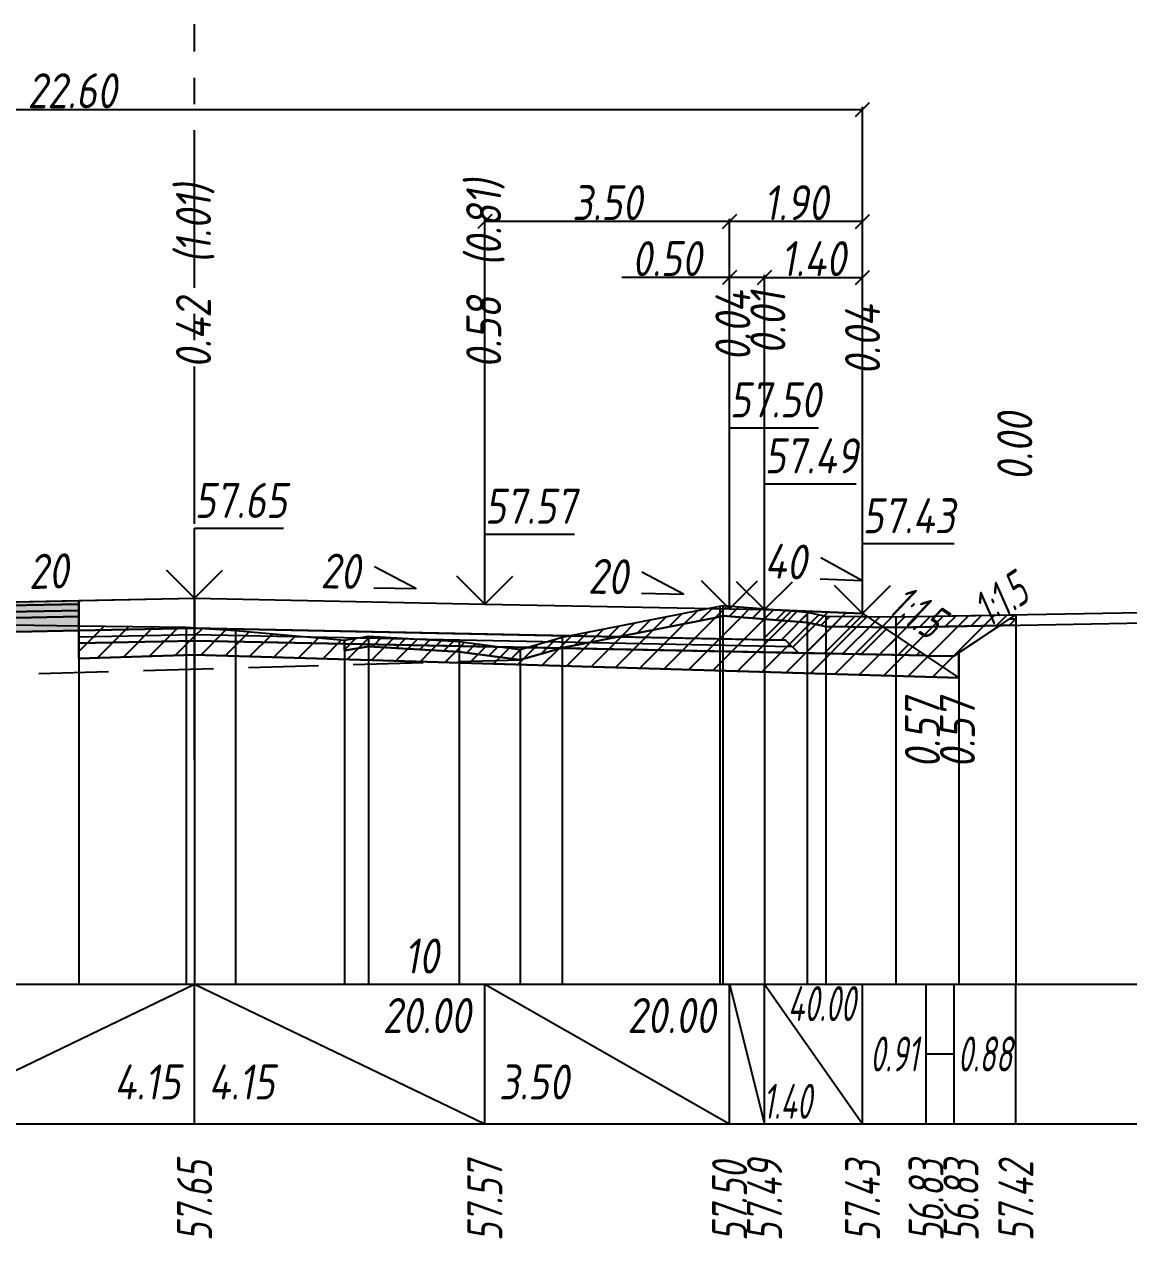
# Model space of a CAD drawing. Extents: x -717 to 1451, y -133302 to 233.
# Drawn here: x 168.5 to 247.5, y -77342.2 to -77255.4 of the extents above; entities that cross this region are included whole.
import ezdxf
from ezdxf.enums import TextEntityAlignment as Align

# ---------------------------------------------------------------- set-up
doc = ezdxf.new("R2010")
doc.units = 0
doc.linetypes.add('осевая2', pattern=[1.125, 0.75, -0.125, 0.125, -0.125])
doc.linetypes.add('штриховая', pattern=[0.75, 0.5, -0.25])
for name, color, linetype in [('Интерполированный поперечник', 2, 'Continuous'), ('Код_514', 1, 'Continuous'), ('Контур_0', 7, 'Continuous'), ('Контур_2521', 7, 'Continuous'), ('Контур_2564', 7, 'Continuous'), ('Контур_2660', 7, 'Continuous'), ('Контур_2665', 7, 'Continuous'), ('Контур_400', 7, 'Continuous'), ('Контур_508', 7, 'Continuous'), ('Контур_512', 7, 'Continuous'), ('Контур_513', 7, 'Continuous'), ('Красный поперечник', 1, 'Continuous'), ('Объём_2501', 7, 'Continuous'), ('Объём_2564', 7, 'Continuous'), ('Объём_2650', 7, 'Continuous'), ('Объём_2660', 7, 'Continuous'), ('Объём_2661', 7, 'Continuous'), ('Объём_2662', 7, 'Continuous'), ('Объём_2663', 7, 'Continuous'), ('Объём_2664', 7, 'Continuous'), ('Объём_2665', 7, 'Continuous'), ('Объём_2666', 7, 'Continuous'), ('Объём_2753', 7, 'Continuous'), ('Ось', 1, 'осевая2'), ('Откосы', 7, 'Continuous'), ('Отметки покрытия', 7, 'Continuous'), ('Рабочие отметки', 7, 'Continuous'), ('Рабочие отметки доп.', 7, 'Continuous'), ('Слои выравнивания', 7, 'Continuous'), ('Таблица', 7, 'Continuous'), ('Уклоны проезжей части', 7, 'Continuous'), ('Черный поперечник', 3, 'Continuous')]:
    doc.layers.add(name, color=color, linetype=linetype)
for name, color, linetype, true_color in [('Контур_2540', 2, 'Continuous', 0xffff00), ('Контур_2560', 2, 'Continuous', 0xffff00), ('Контур_2561', 7, 'Continuous', 0xff8040), ('Контур_2562', 3, 'Continuous', 0x00ff00), ('Контур_2563', 7, 'Continuous', 0xff8000), ('Контур_2570', 7, 'Continuous', 0x80ff00), ('Контур_2725', 7, 'Continuous', 0x323232), ('Контур_2736', 4, 'Continuous', 0x00ffff), ('Контур_2760', 7, 'Continuous', 0x323232), ('Контур_2761', 7, 'Continuous', 0x323232), ('Контур_2762', 7, 'Continuous', 0x323232), ('Контур_2763', 7, 'Continuous', 0x323232), ('Контур_402', 7, 'Continuous', 0xff6464), ('Контур_703', 4, 'Continuous', 0x00ffff), ('Контур_707', 4, 'Continuous', 0x00ffff), ('Контур_720', 131, 'Continuous', 0xaaffff), ('Объём_2500', 7, 'Continuous', 0xc0c0c0), ('Объём_2520', 7, 'Continuous', 0x80ffff), ('Объём_2540', 2, 'Continuous', 0xffff00), ('Объём_2560', 2, 'Continuous', 0xffff00), ('Объём_2561', 7, 'Continuous', 0xff8040), ('Объём_2562', 3, 'Continuous', 0x00ff00), ('Объём_2563', 7, 'Continuous', 0xff8000), ('Объём_2570', 7, 'Continuous', 0x80ff00), ('Объём_2600', 7, 'Continuous', 0x808000), ('Объём_2746', 2, 'Continuous', 0xffff00)]:
    doc.layers.add(name, color=color, linetype=linetype, true_color=true_color)
doc.styles.get("Standard").update_dxf_attribs({"font": 'txt', "height": 2.5})
doc.styles.add('М', font='romand.shx', dxfattribs={"width": 0.8, "oblique": 10, "height": 2.5})
doc.dimstyles.get("Standard").update_dxf_attribs({"dimtxt": 0.18, "dimasz": 0.18, "dimexe": 0.18, "dimexo": 0.0625, "dimgap": 0.09, "dimtad": 0, "dimtih": 1, "dimtoh": 1, "dimdec": 4, "dimzin": 0, "dimdsep": 46, "dimtxsty": 'Standard', "dimcen": 0.09, "dimadec": 0, "dimazin": 0, "dimtfac": 1, "dimtdec": 4, "dimtofl": 0, "dimtmove": 0, "dimatfit": 3, "dimfxl": 1, "dimtolj": 1, "dimtzin": 0, "dimarcsym": 0})

# ---------------------------------------------------------------- blocks, each defined once
blk = doc.blocks.new('_Oblique')
at = {"color": 0, "linetype": 'ByBlock', "lineweight": -2}
blk.add_line((-0.5, -0.5), (0.5, 0.5), dxfattribs=at)
blk = doc.blocks.new('*D3148')
at = {"color": 0, "lineweight": -2, "transparency": 16777216}
for p, q in [((221.47321, -77297.236899), (221.47321, -77273.304399)), ((221.47321, -77273.484399), (228.47321, -77273.484399)), ((228.47321, -77297.516899), (228.47321, -77273.304399))]:
    blk.add_line(p, q, dxfattribs=at)
at = {"layer": 'Defpoints', "color": 0, "transparency": 16777216}
for p in [(228.47321, -77273.484399), (221.47321, -77297.299399), (228.47321, -77297.579399)]:
    blk.add_point(p, dxfattribs=at)
at = {"color": 0, "lineweight": -2, "transparency": 16777216, "rotation": 180}
blk.add_blockref('_Oblique', (221.47321, -77273.484399), dxfattribs=at)
at = {"color": 0, "lineweight": -2, "transparency": 16777216}
blk.add_blockref('_Oblique', (228.47321, -77273.484399), dxfattribs=at)
at = {"color": 0, "transparency": 16777216, "insert": (224.97321, -77272.144399), "char_height": 2.5, "width": 0.69, "attachment_point": 5, "style": 'М'}
blk.add_mtext('\\A1;1.40', dxfattribs=at)
blk = doc.blocks.new('*D3150')
at = {"color": 0, "lineweight": -2, "transparency": 16777216}
for p, q in [((218.973, -77273.484), (211.265, -77273.484)), ((218.973, -77297.187), (218.973, -77273.304)), ((221.473, -77273.484), (218.973, -77273.484)), ((221.473, -77297.237), (221.473, -77273.304))]:
    blk.add_line(p, q, dxfattribs=at)
at = {"layer": 'Defpoints', "color": 0, "transparency": 16777216}
for p in [(221.473, -77273.484), (218.973, -77297.249), (221.473, -77297.299)]:
    blk.add_point(p, dxfattribs=at)
at = {"color": 0, "lineweight": -2, "transparency": 16777216, "rotation": 180}
blk.add_blockref('_Oblique', (218.973, -77273.484), dxfattribs=at)
at = {"color": 0, "lineweight": -2, "transparency": 16777216}
blk.add_blockref('_Oblique', (221.473, -77273.484), dxfattribs=at)
at = {"color": 0, "transparency": 16777216, "insert": (214.492, -77272.144), "char_height": 2.5, "width": 0.72, "attachment_point": 5, "style": 'М'}
blk.add_mtext('\\A1;0.50', dxfattribs=at)
blk = doc.blocks.new('*D3152')
at = {"color": 0, "lineweight": -2, "transparency": 16777216}
for p, q in [((201.47321, -77296.836899), (201.47321, -77269.304399)), ((218.97321, -77269.484399), (201.47321, -77269.484399)), ((218.97321, -77297.186899), (218.97321, -77269.304399))]:
    blk.add_line(p, q, dxfattribs=at)
at = {"layer": 'Defpoints', "color": 0, "transparency": 16777216}
for p in [(201.47321, -77269.484399), (201.47321, -77296.899399), (218.97321, -77297.249399)]:
    blk.add_point(p, dxfattribs=at)
at = {"color": 0, "lineweight": -2, "transparency": 16777216, "rotation": 180}
blk.add_blockref('_Oblique', (201.47321, -77269.484399), dxfattribs=at)
at = {"color": 0, "lineweight": -2, "transparency": 16777216}
blk.add_blockref('_Oblique', (218.97321, -77269.484399), dxfattribs=at)
at = {"color": 0, "transparency": 16777216, "insert": (210.22321, -77268.144399), "char_height": 2.5, "width": 0.75000006, "attachment_point": 5, "style": 'М'}
blk.add_mtext('\\A1;3.50', dxfattribs=at)
blk = doc.blocks.new('*D3153')
at = {"color": 0, "lineweight": -2, "transparency": 16777216}
for p, q in [((218.97321, -77297.186899), (218.97321, -77269.304399)), ((228.47321, -77269.484399), (218.97321, -77269.484399)), ((228.47321, -77297.516899), (228.47321, -77269.304399))]:
    blk.add_line(p, q, dxfattribs=at)
at = {"layer": 'Defpoints', "color": 0, "transparency": 16777216}
for p in [(218.97321, -77269.484399), (218.97321, -77297.249399), (228.47321, -77297.579399)]:
    blk.add_point(p, dxfattribs=at)
at = {"color": 0, "lineweight": -2, "transparency": 16777216, "rotation": 180}
blk.add_blockref('_Oblique', (218.97321, -77269.484399), dxfattribs=at)
at = {"color": 0, "lineweight": -2, "transparency": 16777216}
blk.add_blockref('_Oblique', (228.47321, -77269.484399), dxfattribs=at)
at = {"color": 0, "transparency": 16777216, "insert": (223.72321, -77268.144399), "char_height": 2.5, "width": 0.69, "attachment_point": 5, "style": 'М'}
blk.add_mtext('\\A1;1.90', dxfattribs=at)
blk = doc.blocks.new('*D3155')
at = {"color": 0, "lineweight": -2, "transparency": 16777216}
for p, q in [((115.47321, -77297.866899), (115.47321, -77261.304399)), ((115.47321, -77261.484399), (228.47321, -77261.484399)), ((228.47321, -77297.516899), (228.47321, -77261.304399))]:
    blk.add_line(p, q, dxfattribs=at)
at = {"layer": 'Defpoints', "color": 0, "transparency": 16777216}
for p in [(228.47321, -77261.484399), (115.47321, -77297.929399), (228.47321, -77297.579399)]:
    blk.add_point(p, dxfattribs=at)
at = {"color": 0, "lineweight": -2, "transparency": 16777216, "rotation": 180}
blk.add_blockref('_Oblique', (115.47321, -77261.484399), dxfattribs=at)
at = {"color": 0, "lineweight": -2, "transparency": 16777216}
blk.add_blockref('_Oblique', (228.47321, -77261.484399), dxfattribs=at)
at = {"color": 0, "transparency": 16777216, "insert": (171.97321, -77260.144399), "char_height": 2.5, "width": 0.93000001, "attachment_point": 5, "style": 'М'}
blk.add_mtext('\\A1;22.60', dxfattribs=at)

msp = doc.modelspace()

# ---------------------------------------------------------------- hatches: boundary and pattern name
at = {"layer": 'Объём_2563'}
h = msp.add_hatch(dxfattribs=at)
h.set_pattern_fill('ANSI31', color=256, scale=0.3)
h.paths.add_polyline_path([(223.892, -77300.335), (222.973, -77299.417), (221.473, -77299.387), (221.473, -77297.237), (228.473, -77297.517), (232.973, -77300.517)])
at = {"layer": 'Объём_2570'}
h = msp.add_hatch(dxfattribs=at)
h.set_pattern_fill('ANSI31', color=256, scale=0.2)
h.paths.add_polyline_path([(239.441, -77298.351), (230.863, -77298.507), (225.849, -77298.449), (224.519, -77298.159), (218.482, -77297.69), (218.276, -77297.744), (207.008, -77299.96), (203.992, -77300.825), (199.633, -77300.26), (193.148, -77299.875), (191.43, -77300.159), (191.43, -77299.409), (193.148, -77299.125), (199.633, -77299.51), (203.992, -77300.075), (207.008, -77299.21), (218.276, -77296.994), (218.482, -77296.94), (224.519, -77297.409), (225.849, -77297.699), (230.863, -77297.757), (239.441, -77297.601)])
at = {"layer": 'Объём_2600'}
h = msp.add_hatch(dxfattribs=at)
h.set_pattern_fill('ANSI31', color=6, scale=0.4)
h.paths.add_polyline_path([(180.132, -77298.5), (180.723, -77298.538), (180.723, -77300.472), (172.438, -77300.72), (172.438, -77298.387)])
h = msp.add_hatch(dxfattribs=at)
h.set_pattern_fill('ANSI31', color=6, scale=0.4)
h.paths.add_polyline_path([(235.365, -77300.319), (235.365, -77302.111), (180.723, -77300.472), (180.723, -77298.538), (183.646, -77298.725), (191.43, -77299.409), (191.43, -77300.159), (193.148, -77299.875), (199.633, -77300.26), (203.992, -77300.825), (207.008, -77299.96), (218.276, -77297.744), (218.482, -77297.69), (224.519, -77298.159), (225.849, -77298.449), (230.863, -77298.507), (238.285, -77298.372)])
h = msp.add_hatch(dxfattribs=at)
h.set_pattern_fill('HONEY', color=5, scale=0.3)
h.paths.add_polyline_path([(238.285, -77298.372), (239.441, -77297.601), (239.441, -77298.351)])
at = {"layer": 'Слои выравнивания'}
for color, points in [(2, [(122.473, -77297.587), (124.973, -77297.537), (131.229, -77297.412), (142.473, -77297.187), (146.99, -77297.097), (154.897, -77296.938), (159.973, -77296.837), (172.438, -77296.588), (172.438, -77296.838), (159.973, -77297.087), (154.897, -77297.188), (146.99, -77297.347), (142.473, -77297.437), (131.229, -77297.662), (124.973, -77297.787), (122.473, -77297.837)]), (3, [(122.473, -77297.837), (124.973, -77297.787), (131.229, -77297.662), (142.473, -77297.437), (146.99, -77297.347), (154.897, -77297.188), (159.973, -77297.087), (172.438, -77296.838), (172.438, -77297.288), (159.973, -77297.537), (154.897, -77297.638), (146.99, -77297.797), (142.473, -77297.887), (131.229, -77298.112), (124.973, -77298.237), (122.473, -77298.287)]), (4, [(122.473, -77298.287), (124.973, -77298.237), (131.229, -77298.112), (142.473, -77297.887), (146.99, -77297.797), (154.897, -77297.638), (159.973, -77297.537), (172.438, -77297.288), (172.438, -77297.738), (159.973, -77297.987), (154.897, -77298.088), (146.99, -77298.247), (142.473, -77298.337), (131.229, -77298.562), (124.973, -77298.687), (122.473, -77298.737)]), (5, [(122.473, -77298.737), (124.973, -77298.687), (131.229, -77298.562), (142.473, -77298.337), (146.99, -77298.247), (154.897, -77298.088), (159.973, -77297.987), (172.438, -77297.738), (172.438, -77298.738), (159.973, -77298.987), (154.897, -77299.088), (146.99, -77299.247), (142.473, -77299.337), (131.229, -77299.562), (124.973, -77299.687), (122.473, -77299.737)])]:
    msp.add_hatch(color=color, dxfattribs=at).paths.add_polyline_path(points)

# ---------------------------------------------------------------- linework, layer by layer
at = {"layer": 'Интерполированный поперечник', "linetype": 'штриховая', "ltscale": 10, "flags": 128}
msp.add_lwpolyline([(102.106, -77303.693), (203.992, -77300.825)], dxfattribs=at)
at = {"layer": 'Код_514'}
for p, q in [((159.973, -77334), (180.723, -77324)), ((180.723, -77334), (180.723, -77324)), ((180.723, -77324), (201.473, -77334)), ((201.473, -77334), (201.473, -77324)), ((201.473, -77324), (218.973, -77334)), ((218.973, -77334), (218.973, -77324)), ((218.973, -77324), (221.473, -77334)), ((221.473, -77334), (221.473, -77324)), ((221.473, -77324), (228.473, -77334)), ((228.473, -77334), (228.473, -77324)), ((233.02, -77334), (233.02, -77324)), ((235.02, -77334), (235.02, -77324)), ((239.441, -77334), (239.441, -77324)), ((233.02, -77329), (235.02, -77329))]:
    msp.add_line(p, q, dxfattribs=at)
at = {"layer": 'Контур_0', "color": 18, "true_color": 0x000000, "flags": 128}
for points in [[(172.438, -77296.588), (180.723, -77296.422), (180.723, -77298.572), (172.438, -77298.738), (172.438, -77296.588), (172.438, -77296.588)], [(201.473, -77296.837), (221.473, -77297.237), (221.473, -77299.387), (180.723, -77298.572), (180.723, -77296.422), (201.473, -77296.837), (201.473, -77296.837)], [(172.438, -77298.738), (180.723, -77298.572), (180.723, -77299.472), (172.438, -77299.638), (172.438, -77298.738), (172.438, -77298.738)], [(201.473, -77298.987), (222.973, -77299.417), (223.892, -77300.335), (180.723, -77299.472), (180.723, -77298.572), (201.473, -77298.987), (201.473, -77298.987)], [(221.473, -77299.387), (222.973, -77299.417), (223.892, -77300.335), (232.973, -77300.517)]]:
    msp.add_lwpolyline(points, dxfattribs=at)
at = {"layer": 'Контур_2521', "color": 18, "true_color": 0x000000, "flags": 128}
for points in [[(172.438, -77299.188), (180.723, -77299.022)], [(180.723, -77299.022), (223.432, -77299.876)]]:
    msp.add_lwpolyline(points, dxfattribs=at)
at = {"layer": 'Контур_2540', "flags": 128}
for points in [[(172.438, -77299.638), (180.723, -77299.472), (180.723, -77300.472), (172.438, -77300.72), (172.438, -77299.638), (172.438, -77299.638)], [(235.365, -77302.111), (180.723, -77300.472), (180.723, -77299.472), (232.973, -77300.517), (235.365, -77302.111), (235.365, -77302.111)]]:
    msp.add_lwpolyline(points, dxfattribs=at)
at = {"layer": 'Контур_2560', "flags": 128}
msp.add_lwpolyline([(221.473, -77297.237), (228.473, -77297.517), (228.473, -77297.517), (228.473, -77297.517)], dxfattribs=at)
at = {"layer": 'Контур_2561', "flags": 128}
msp.add_lwpolyline([(221.473, -77297.237), (221.473, -77297.237), (228.473, -77297.517), (228.473, -77297.517), (221.473, -77297.237)], dxfattribs=at)
at = {"layer": 'Контур_2562', "flags": 128}
msp.add_lwpolyline([(228.473, -77297.517), (228.473, -77297.517), (228.473, -77297.517), (228.473, -77297.517), (228.473, -77297.517)], dxfattribs=at)
at = {"layer": 'Контур_2563', "flags": 128}
msp.add_lwpolyline([(223.892, -77300.335), (222.973, -77299.417), (221.473, -77299.387), (221.473, -77297.237), (228.473, -77297.517), (232.973, -77300.517), (223.892, -77300.335), (223.892, -77300.335)], dxfattribs=at)
at = {"layer": 'Контур_2564', "flags": 128}
msp.add_lwpolyline([(221.473, -77297.237), (228.473, -77297.517)], dxfattribs=at)
at = {"layer": 'Контур_2570', "flags": 128}
msp.add_lwpolyline([(154.897, -77298.127), (172.438, -77298.387), (180.132, -77298.5), (180.723, -77298.538), (183.646, -77298.725), (191.43, -77299.409), (191.43, -77300.159), (193.148, -77299.875), (199.633, -77300.26), (203.992, -77300.825), (207.008, -77299.96), (218.276, -77297.744), (218.482, -77297.69), (224.519, -77298.159), (225.849, -77298.449), (230.863, -77298.507), (253.728, -77298.092)], dxfattribs=at)
at = {"layer": 'Контур_2660', "flags": 128}
for points in [[(172.438, -77300.72), (180.723, -77300.472)], [(180.723, -77300.472), (235.365, -77302.111)]]:
    msp.add_lwpolyline(points, dxfattribs=at)
at = {"layer": 'Контур_2665', "flags": 128}
msp.add_lwpolyline([(228.473, -77297.517), (228.473, -77297.517)], dxfattribs=at)
at = {"layer": 'Контур_2725', "flags": 128}
msp.add_lwpolyline([(122.473, -77299.737), (124.973, -77299.687), (131.229, -77299.562), (142.473, -77299.337), (146.99, -77299.247), (154.897, -77299.088), (159.973, -77298.987), (172.438, -77298.738)], dxfattribs=at)
at = {"layer": 'Контур_2736', "flags": 128}
msp.add_lwpolyline([(228.473, -77297.517), (228.473, -77297.517)], dxfattribs=at)
at = {"layer": 'Контур_2760', "flags": 128}
msp.add_lwpolyline([(122.473, -77297.587), (124.973, -77297.537), (131.229, -77297.412), (142.473, -77297.187), (146.99, -77297.097), (154.897, -77296.938), (159.973, -77296.837), (172.438, -77296.588)], dxfattribs=at)
at = {"layer": 'Контур_2761', "flags": 128}
msp.add_lwpolyline([(122.473, -77297.837), (124.973, -77297.787), (131.229, -77297.662), (142.473, -77297.437), (146.99, -77297.347), (154.897, -77297.188), (159.973, -77297.087), (172.438, -77296.838)], dxfattribs=at)
at = {"layer": 'Контур_2762', "flags": 128}
msp.add_lwpolyline([(122.473, -77298.287), (124.973, -77298.237), (131.229, -77298.112), (142.473, -77297.887), (146.99, -77297.797), (154.897, -77297.638), (159.973, -77297.537), (172.438, -77297.288)], dxfattribs=at)
at = {"layer": 'Контур_2763', "flags": 128}
msp.add_lwpolyline([(122.473, -77298.737), (124.973, -77298.687), (131.229, -77298.562), (142.473, -77298.337), (146.99, -77298.247), (154.897, -77298.088), (159.973, -77297.987), (172.438, -77297.738)], dxfattribs=at)
at = {"layer": 'Контур_400', "flags": 128}
for points in [[(122.473, -77297.587), (124.973, -77297.537), (124.973, -77297.537), (142.473, -77297.187), (142.473, -77297.187), (142.473, -77297.187), (142.473, -77297.187), (159.973, -77296.837), (180.723, -77296.422)], [(180.723, -77296.422), (201.473, -77296.837), (218.973, -77297.187), (218.973, -77297.187), (218.973, -77297.187), (218.973, -77297.187), (218.973, -77297.187), (218.973, -77297.187), (221.473, -77297.237)]]:
    msp.add_lwpolyline(points, dxfattribs=at)
at = {"layer": 'Контур_402', "flags": 128}
msp.add_lwpolyline([(108.307, -77302.644), (122.473, -77302.219), (122.473, -77299.737), (172.438, -77298.738), (172.438, -77300.72), (180.723, -77300.472), (235.365, -77302.111)], dxfattribs=at)
at = {"layer": 'Контур_508', "flags": 128}
msp.add_lwpolyline([(106.938, -77303.557), (108.307, -77302.644), (122.473, -77302.219), (122.473, -77299.737), (172.438, -77298.738), (172.438, -77300.72), (180.723, -77300.472), (235.365, -77302.111), (235.365, -77300.319), (239.441, -77297.601)], dxfattribs=at)
at = {"layer": 'Контур_512', "flags": 128}
msp.add_lwpolyline([(172.438, -77300.72), (180.723, -77300.472), (235.365, -77302.111), (235.365, -77300.319), (239.441, -77297.601)], dxfattribs=at)
at = {"layer": 'Контур_513', "flags": 128}
msp.add_lwpolyline([(106.938, -77303.557), (108.307, -77302.644), (122.473, -77302.219), (122.473, -77299.737), (172.438, -77298.738), (172.438, -77300.72), (180.723, -77300.472), (235.365, -77302.111), (235.365, -77300.319), (239.441, -77297.601)], dxfattribs=at)
at = {"layer": 'Контур_703', "flags": 128}
for points in [[(228.473, -77297.517), (228.473, -77297.517)], [(228.473, -77297.517), (233.02, -77300.548)], [(228.473, -77297.517), (233.02, -77300.548)]]:
    msp.add_lwpolyline(points, dxfattribs=at)
at = {"layer": 'Контур_707', "flags": 128}
msp.add_lwpolyline([(235.02, -77300.548), (239.441, -77297.601)], dxfattribs=at)
msp.add_lwpolyline([(235.02, -77300.548), (239.441, -77297.601)], dxfattribs=at)
at = {"layer": 'Контур_720', "flags": 128}
msp.add_lwpolyline([(233.02, -77300.548), (235.02, -77300.548)], dxfattribs=at)
at = {"layer": 'Красный поперечник'}
for p, q in [((159.973, -77296.837), (180.723, -77296.422)), ((180.723, -77296.422), (201.473, -77296.837)), ((201.473, -77296.837), (218.973, -77297.187)), ((218.973, -77297.187), (221.473, -77297.237)), ((221.473, -77297.237), (228.473, -77297.517)), ((228.473, -77297.517), (233.02, -77300.548)), ((235.02, -77300.548), (239.441, -77297.601)), ((239.441, -77297.601), (239.441, -77324)), ((172.438, -77300.72), (172.438, -77324)), ((180.723, -77300.472), (180.723, -77324)), ((233.02, -77300.548), (235.02, -77300.548)), ((235.365, -77300.319), (235.365, -77324)), ((235.365, -77302.111), (235.365, -77324))]:
    msp.add_line(p, q, dxfattribs=at)
at = {"layer": 'Объём_2500', "color": 18, "true_color": 0x000000, "flags": 128}
for points in [[(172.438, -77296.588), (180.723, -77296.422), (180.723, -77298.572), (172.438, -77298.738), (172.438, -77296.588), (172.438, -77296.588)], [(201.473, -77296.837), (221.473, -77297.237), (221.473, -77299.387), (180.723, -77298.572), (180.723, -77296.422), (201.473, -77296.837), (201.473, -77296.837)]]:
    msp.add_lwpolyline(points, dxfattribs=at)
at = {"layer": 'Объём_2501', "flags": 128}
for points in [[(122.473, -77297.587), (124.973, -77297.537), (124.973, -77297.537), (142.473, -77297.187), (142.473, -77297.187), (142.473, -77297.187), (142.473, -77297.187), (159.973, -77296.837), (180.723, -77296.422)], [(180.723, -77296.422), (201.473, -77296.837), (218.973, -77297.187), (218.973, -77297.187), (218.973, -77297.187), (218.973, -77297.187), (218.973, -77297.187), (218.973, -77297.187), (221.473, -77297.237)]]:
    msp.add_lwpolyline(points, dxfattribs=at)
at = {"layer": 'Объём_2520', "color": 250, "flags": 128}
for points in [[(172.438, -77298.738), (180.723, -77298.572), (180.723, -77299.472), (172.438, -77299.638), (172.438, -77298.738), (172.438, -77298.738)], [(201.473, -77298.987), (222.973, -77299.417), (223.892, -77300.335), (180.723, -77299.472), (180.723, -77298.572), (201.473, -77298.987), (201.473, -77298.987)]]:
    msp.add_lwpolyline(points, dxfattribs=at)
at = {"layer": 'Объём_2540', "flags": 128}
for points in [[(172.438, -77299.638), (180.723, -77299.472), (180.723, -77300.472), (172.438, -77300.72), (172.438, -77299.638), (172.438, -77299.638)], [(235.365, -77302.111), (180.723, -77300.472), (180.723, -77299.472), (232.973, -77300.517), (235.365, -77302.111), (235.365, -77302.111)]]:
    msp.add_lwpolyline(points, dxfattribs=at)
at = {"layer": 'Объём_2560', "flags": 128}
msp.add_lwpolyline([(221.473, -77297.237), (228.473, -77297.517), (228.473, -77297.517), (228.473, -77297.517)], dxfattribs=at)
at = {"layer": 'Объём_2561', "flags": 128}
msp.add_lwpolyline([(221.473, -77297.237), (221.473, -77297.237), (228.473, -77297.517), (228.473, -77297.517), (221.473, -77297.237)], dxfattribs=at)
at = {"layer": 'Объём_2562', "flags": 128}
msp.add_lwpolyline([(228.473, -77297.517), (228.473, -77297.517), (228.473, -77297.517), (228.473, -77297.517), (228.473, -77297.517)], dxfattribs=at)
at = {"layer": 'Объём_2563', "color": 250, "flags": 128}
msp.add_lwpolyline([(223.892, -77300.335), (222.973, -77299.417), (221.473, -77299.387), (221.473, -77297.237), (228.473, -77297.517), (232.973, -77300.517), (223.892, -77300.335), (223.892, -77300.335)], dxfattribs=at)
at = {"layer": 'Объём_2564', "flags": 128}
msp.add_lwpolyline([(221.473, -77297.237), (228.473, -77297.517)], dxfattribs=at)
at = {"layer": 'Объём_2570', "flags": 128}
msp.add_lwpolyline([(239.441, -77298.351), (230.863, -77298.507), (225.849, -77298.449), (224.519, -77298.159), (218.482, -77297.69), (218.276, -77297.744), (207.008, -77299.96), (203.992, -77300.825), (199.633, -77300.26), (193.148, -77299.875), (191.43, -77300.159), (191.43, -77299.409), (193.148, -77299.125), (199.633, -77299.51), (203.992, -77300.075), (207.008, -77299.21), (218.276, -77296.994), (218.482, -77296.94), (224.519, -77297.409), (225.849, -77297.699), (230.863, -77297.757), (239.441, -77297.601), (239.441, -77298.351), (239.441, -77298.351)], dxfattribs=at)
at = {"layer": 'Объём_2600', "color": 5, "flags": 128}
msp.add_lwpolyline([(238.285, -77298.372), (239.441, -77297.601), (239.441, -77298.351), (238.285, -77298.372), (238.285, -77298.372)], dxfattribs=at)
at = {"layer": 'Объём_2650', "color": 6, "flags": 128}
for points in [[(180.132, -77298.5), (180.723, -77298.538), (180.723, -77300.472), (172.438, -77300.72), (172.438, -77298.387), (180.132, -77298.5), (180.132, -77298.5)], [(235.365, -77300.319), (235.365, -77302.111), (180.723, -77300.472), (180.723, -77298.538), (183.646, -77298.725), (191.43, -77299.409), (191.43, -77300.159), (193.148, -77299.875), (199.633, -77300.26), (203.992, -77300.825), (207.008, -77299.96), (218.276, -77297.744), (218.482, -77297.69), (224.519, -77298.159), (225.849, -77298.449), (230.863, -77298.507), (238.285, -77298.372), (235.365, -77300.319), (235.365, -77300.319)]]:
    msp.add_lwpolyline(points, dxfattribs=at)
at = {"layer": 'Объём_2660', "flags": 128}
for points in [[(172.438, -77300.72), (180.723, -77300.472)], [(180.723, -77300.472), (235.365, -77302.111)]]:
    msp.add_lwpolyline(points, dxfattribs=at)
at = {"layer": 'Объём_2661', "flags": 128}
msp.add_lwpolyline([(228.473, -77297.517), (233.02, -77300.548)], dxfattribs=at)
at = {"layer": 'Объём_2662', "flags": 128}
msp.add_lwpolyline([(235.02, -77300.548), (239.441, -77297.601)], dxfattribs=at)
at = {"layer": 'Объём_2663', "flags": 128}
msp.add_lwpolyline([(233.02, -77300.548), (235.02, -77300.548)], dxfattribs=at)
at = {"layer": 'Объём_2664', "flags": 128}
msp.add_lwpolyline([(233.02, -77300.548), (235.02, -77300.548)], dxfattribs=at)
at = {"layer": 'Объём_2665', "flags": 128}
msp.add_lwpolyline([(228.473, -77297.517), (228.473, -77297.517)], dxfattribs=at)
at = {"layer": 'Объём_2666', "flags": 128}
msp.add_lwpolyline([(228.473, -77297.517), (228.473, -77297.517)], dxfattribs=at)
at = {"layer": 'Объём_2746', "flags": 128}
msp.add_lwpolyline([(224.519, -77298.159), (225.849, -77298.449), (229.942, -77298.496), (233.02, -77300.548), (235.02, -77300.548), (235.365, -77300.319), (235.365, -77302.111), (180.723, -77300.472), (172.438, -77300.72), (172.438, -77298.387), (180.132, -77298.5), (183.646, -77298.725), (191.43, -77299.409), (191.43, -77300.159), (193.148, -77299.875), (199.633, -77300.26), (203.992, -77300.825), (207.008, -77299.96), (218.276, -77297.744), (218.482, -77297.69), (224.519, -77298.159), (224.519, -77298.159)], dxfattribs=at)
at = {"layer": 'Объём_2753', "flags": 128}
msp.add_lwpolyline([(172.438, -77296.588), (172.438, -77296.588)], dxfattribs=at)
at = {"layer": 'Ось', "ltscale": 15}
msp.add_line((180.723, -77307.971), (180.723, -77255.393), dxfattribs=at)
at = {"layer": 'Отметки покрытия', "color": 1}
for p, q in [((218.973, -77297.187), (218.973, -77284.237)), ((218.973, -77284.237), (225.323, -77284.237)), ((221.473, -77297.237), (221.473, -77288.237)), ((221.473, -77288.237), (228.023, -77288.237)), ((180.723, -77296.422), (180.723, -77291.422)), ((180.723, -77291.422), (187.073, -77291.422)), ((201.473, -77296.837), (201.473, -77291.837)), ((201.473, -77291.837), (207.873, -77291.837)), ((228.473, -77297.517), (228.473, -77292.517)), ((228.473, -77292.517), (235.023, -77292.517)), ((180.723, -77296.422), (178.723, -77294.422)), ((180.723, -77296.422), (182.723, -77294.422)), ((201.473, -77296.837), (199.473, -77294.837)), ((201.473, -77296.837), (203.473, -77294.837)), ((218.973, -77297.187), (216.973, -77295.187)), ((218.973, -77297.187), (220.973, -77295.187)), ((221.473, -77297.237), (219.473, -77295.237)), ((221.473, -77297.237), (223.473, -77295.237)), ((228.473, -77297.517), (226.473, -77295.517)), ((228.473, -77297.517), (230.473, -77295.517))]:
    msp.add_line(p, q, dxfattribs=at)
at = {"layer": 'Слои выравнивания'}
for p, q in [((172.438, -77296.588), (172.438, -77324)), ((221.473, -77297.237), (221.473, -77324))]:
    msp.add_line(p, q, dxfattribs=at)
at = {"layer": 'Слои выравнивания', "color": 2, "flags": 128}
msp.add_lwpolyline([(122.473, -77297.587), (124.973, -77297.537), (131.229, -77297.412), (142.473, -77297.187), (146.99, -77297.097), (154.897, -77296.938), (159.973, -77296.837), (172.438, -77296.588), (172.438, -77296.838), (159.973, -77297.087), (154.897, -77297.188), (146.99, -77297.347), (142.473, -77297.437), (131.229, -77297.662), (124.973, -77297.787), (122.473, -77297.837)], close=True, dxfattribs=at)
at = {"layer": 'Слои выравнивания', "color": 3, "flags": 128}
msp.add_lwpolyline([(122.473, -77297.837), (124.973, -77297.787), (131.229, -77297.662), (142.473, -77297.437), (146.99, -77297.347), (154.897, -77297.188), (159.973, -77297.087), (172.438, -77296.838), (172.438, -77297.288), (159.973, -77297.537), (154.897, -77297.638), (146.99, -77297.797), (142.473, -77297.887), (131.229, -77298.112), (124.973, -77298.237), (122.473, -77298.287)], close=True, dxfattribs=at)
at = {"layer": 'Слои выравнивания', "color": 4, "flags": 128}
msp.add_lwpolyline([(122.473, -77298.287), (124.973, -77298.237), (131.229, -77298.112), (142.473, -77297.887), (146.99, -77297.797), (154.897, -77297.638), (159.973, -77297.537), (172.438, -77297.288), (172.438, -77297.738), (159.973, -77297.987), (154.897, -77298.088), (146.99, -77298.247), (142.473, -77298.337), (131.229, -77298.562), (124.973, -77298.687), (122.473, -77298.737)], close=True, dxfattribs=at)
at = {"layer": 'Слои выравнивания', "color": 5, "flags": 128}
msp.add_lwpolyline([(122.473, -77298.737), (124.973, -77298.687), (131.229, -77298.562), (142.473, -77298.337), (146.99, -77298.247), (154.897, -77298.088), (159.973, -77297.987), (172.438, -77297.738), (172.438, -77298.738), (159.973, -77298.987), (154.897, -77299.088), (146.99, -77299.247), (142.473, -77299.337), (131.229, -77299.562), (124.973, -77299.687), (122.473, -77299.737)], close=True, dxfattribs=at)
at = {"layer": 'Таблица'}
for p, q in [((81.938, -77324), (264.441, -77324)), ((81.938, -77334), (264.441, -77334))]:
    msp.add_line(p, q, dxfattribs=at)
at = {"layer": 'Уклоны проезжей части', "color": 1, "flags": 128}
for points in [[(225.439, -77295.029), (228.437, -77295.149), (225.499, -77293.531)], [(193.546, -77295.677), (196.545, -77295.737), (193.576, -77294.177)], [(212.671, -77296.059), (215.67, -77296.119), (212.701, -77294.559)]]:
    msp.add_lwpolyline(points, dxfattribs=at)
at = {"layer": 'Черный поперечник', "color": 7}
for p, q in [((218.276, -77296.994), (218.276, -77324)), ((218.482, -77296.94), (218.482, -77324)), ((224.519, -77297.409), (224.519, -77324)), ((172.438, -77298.387), (172.438, -77324)), ((225.849, -77297.699), (225.849, -77324)), ((230.863, -77297.757), (230.863, -77324)), ((180.132, -77298.5), (180.132, -77324)), ((180.723, -77298.538), (180.723, -77324)), ((183.646, -77298.725), (183.646, -77324)), ((193.148, -77299.125), (193.148, -77324)), ((207.008, -77299.21), (207.008, -77324)), ((191.43, -77299.409), (191.43, -77324)), ((199.633, -77299.51), (199.633, -77324)), ((203.992, -77300.075), (203.992, -77324))]:
    msp.add_line(p, q, dxfattribs=at)
at = {"layer": 'Черный поперечник', "flags": 128}
msp.add_lwpolyline([(154.897, -77298.127), (172.438, -77298.387), (180.132, -77298.5), (180.723, -77298.538), (183.646, -77298.725), (191.43, -77299.409), (193.148, -77299.125), (199.633, -77299.51), (203.992, -77300.075), (207.008, -77299.21), (218.276, -77296.994), (218.482, -77296.94), (224.519, -77297.409), (225.849, -77297.699), (230.863, -77297.757), (253.728, -77297.342)], dxfattribs=at)

# ---------------------------------------------------------------- texts
at = {"layer": 'Код_514', "style": 'М', "oblique": 10}
for s, width, p in [('40.00', 0.6, (227.973, -77324.15)), ('20.00', 0.8, (200.473, -77325)), ('20.00', 0.8, (217.973, -77325))]:
    msp.add_text(s, height=2.5, dxfattribs=dict(at, width=width)).set_placement(p, align=Align.TOP_RIGHT)
at = {"layer": 'Код_514', "style": 'М', "oblique": 10, "width": 0.6}
for s, p in [('0.91', (230.747, -77329)), ('0.88', (237.231, -77329))]:
    msp.add_text(s, height=2.5, dxfattribs=at).set_placement(p, align=Align.MIDDLE_CENTER)
at = {"layer": 'Код_514', "style": 'М', "oblique": 10, "width": 0.8}
msp.add_text('4.15', height=2.5, dxfattribs=at).set_placement((179.723, -77333), align=Align.BOTTOM_RIGHT)
at = {"layer": 'Код_514', "style": 'М', "oblique": 10}
for s, width, p in [('4.15', 0.8, (181.723, -77333)), ('3.50', 0.8, (202.473, -77333)), ('1.40', 0.6, (221.354, -77334.385))]:
    msp.add_text(s, height=2.5, dxfattribs=dict(at, width=width)).set_placement(p, align=Align.BOTTOM_LEFT)
at = {"layer": 'Код_514', "style": 'М', "oblique": 10, "width": 0.7}
for s, p in [('57.65', (180.723, -77342.382)), ('57.57', (201.473, -77342.382)), ('57.50', (218.973, -77342.382)), ('57.49', (221.473, -77342.382)), ('57.43', (228.473, -77342.382)), ('56.83', (233.02, -77342.382)), ('56.83', (235.52, -77342.382)), ('57.42', (239.441, -77342.382))]:
    msp.add_text(s, height=2.5, rotation=90, dxfattribs=at).set_placement(p, align=Align.MIDDLE_LEFT)
at = {"layer": 'Откосы', "color": 1, "style": 'М', "oblique": 10}
for s, rotation, width, p in [('20', 1.14576, 0.8, (170.328, -77296.486)), ('20', 358.85423, 0.8, (191.118, -77296.486)), ('40', 357.70938, 0.8, (222.913, -77295.788)), ('20', 358.85423, 0.8, (210.243, -77296.868)), ('1:1.5', 33.69007, 0.6, (239.47, -77298.152)), ('1:1.5', 326.30994, 0.6, (231.302, -77299.057))]:
    msp.add_text(s, height=2.5, rotation=rotation, dxfattribs=dict(at, width=width)).set_placement(p, align=Align.BOTTOM_CENTER)
at = {"layer": 'Отметки покрытия', "color": 1, "style": 'М', "oblique": 10, "width": 0.8}
for s, p in [('57.50', (218.973, -77284.244)), ('57.49', (221.473, -77288.244)), ('57.65', (180.723, -77291.429)), ('57.57', (201.473, -77291.844)), ('57.43', (228.473, -77292.524))]:
    msp.add_text(s, height=2.5, dxfattribs=at).set_placement(p, align=Align.BOTTOM_LEFT)
at = {"layer": 'Рабочие отметки', "color": 1, "style": 'М', "oblique": 10, "width": 0.8}
for s, p in [('0.42', (180.645, -77279.987)), ('0.58', (201.395, -77279.987)), ('0.04', (228.476, -77280.472)), ('0.00', (239.363, -77288.032))]:
    msp.add_text(s, height=2.5, rotation=90, dxfattribs=at).set_placement(p, align=Align.MIDDLE_LEFT)
for s, p in [('0.04', (219.207, -77274.434)), ('0.01', (221.707, -77274.484)), ('0.57', (232.759, -77303.55)), ('0.57', (235.259, -77303.55))]:
    msp.add_text(s, height=2.5, rotation=90, dxfattribs=at).set_placement(p, align=Align.MIDDLE_RIGHT)
at = {"layer": 'Рабочие отметки доп.', "color": 1, "style": 'М', "oblique": 10, "width": 0.8}
for s, p in [('(0.81)', (201.395, -77272.687)), ('(1.01)', (180.645, -77272.487))]:
    msp.add_text(s, height=2.5, rotation=90, dxfattribs=at).set_placement(p, align=Align.MIDDLE_LEFT)
at = {"layer": 'Слои выравнивания', "style": 'М', "oblique": 10, "width": 0.8}
msp.add_text('10', height=2.5, dxfattribs=at).set_placement((196.956, -77324), align=Align.BOTTOM_CENTER)

# ---------------------------------------------------------------- dimensions: what is measured, and where the dimension line sits
at = {"color": 5}
for base, p1, picture, middle in [((228.473, -77261.484), (115.473, -77297.929), '*D3155', (171.973, -77260.144)), ((228.473, -77273.484), (221.473, -77297.299), '*D3148', (224.973, -77272.144))]:
    dim = msp.add_linear_dim(base=base, p1=p1, p2=(228.473, -77297.579), angle=180, dimstyle='Standard', override={"dimtxt": 2.5, "dimasz": 1, "dimtad": 1, "dimdec": 2, "dimlfac": 0.2, "dimtxsty": 'М', "dimblk1": 'Oblique', "dimblk2": 'Oblique', "dimsah": 1}, dxfattribs=at)
    dim.commit()
    dim.dimension.update_dxf_attribs({"geometry": picture, "text_midpoint": middle})
for base, p1, p2, picture, middle in [((201.473, -77269.484), (218.973, -77297.249), (201.473, -77296.899), '*D3152', (210.223, -77268.144)), ((218.973, -77269.484), (228.473, -77297.579), (218.973, -77297.249), '*D3153', (223.723, -77268.144))]:
    dim = msp.add_linear_dim(base=base, p1=p1, p2=p2, dimstyle='Standard', override={"dimtxt": 2.5, "dimasz": 1, "dimtad": 1, "dimdec": 2, "dimlfac": 0.2, "dimtxsty": 'М', "dimblk1": 'Oblique', "dimblk2": 'Oblique', "dimsah": 1}, dxfattribs=at)
    dim.commit()
    dim.dimension.update_dxf_attribs({"geometry": picture, "text_midpoint": middle})
dim = msp.add_linear_dim(base=(221.473, -77273.484), p1=(218.973, -77297.249), p2=(221.473, -77297.299), angle=180, dimstyle='Standard', override={"dimtxt": 2.5, "dimasz": 1, "dimtad": 1, "dimdec": 2, "dimlfac": 0.2, "dimtxsty": 'М', "dimblk1": 'Oblique', "dimblk2": 'Oblique', "dimsah": 1}, dxfattribs=at)
dim.commit()
dim.dimension.update_dxf_attribs({"geometry": '*D3150', "text_midpoint": (214.492, -77273.484), "dimtype": 160})

doc.saveas('drawing.dxf')
